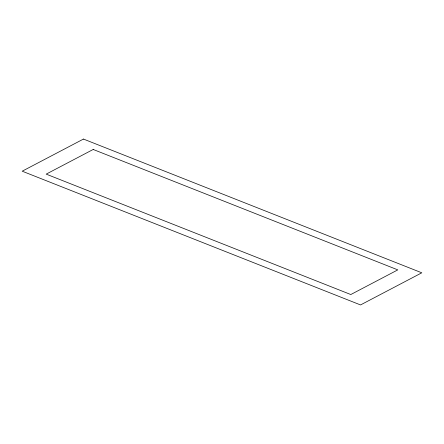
<?xml version="1.0" encoding="UTF-8"?>
<svg xmlns="http://www.w3.org/2000/svg" width="444" height="444" viewBox="0 0 444 444"><rect width="100%" height="100%" fill="white"/><g stroke="black" fill="none" stroke-linecap="round" stroke-linejoin="round"><path stroke-width="0.67" d="M83.461 139.061L22.2 171.195L360.539 304.939L421.8 272.805L83.461 139.061M93.201 149.467L46.193 174.126L350.799 294.533L397.807 269.874L93.201 149.467"/></g></svg>
